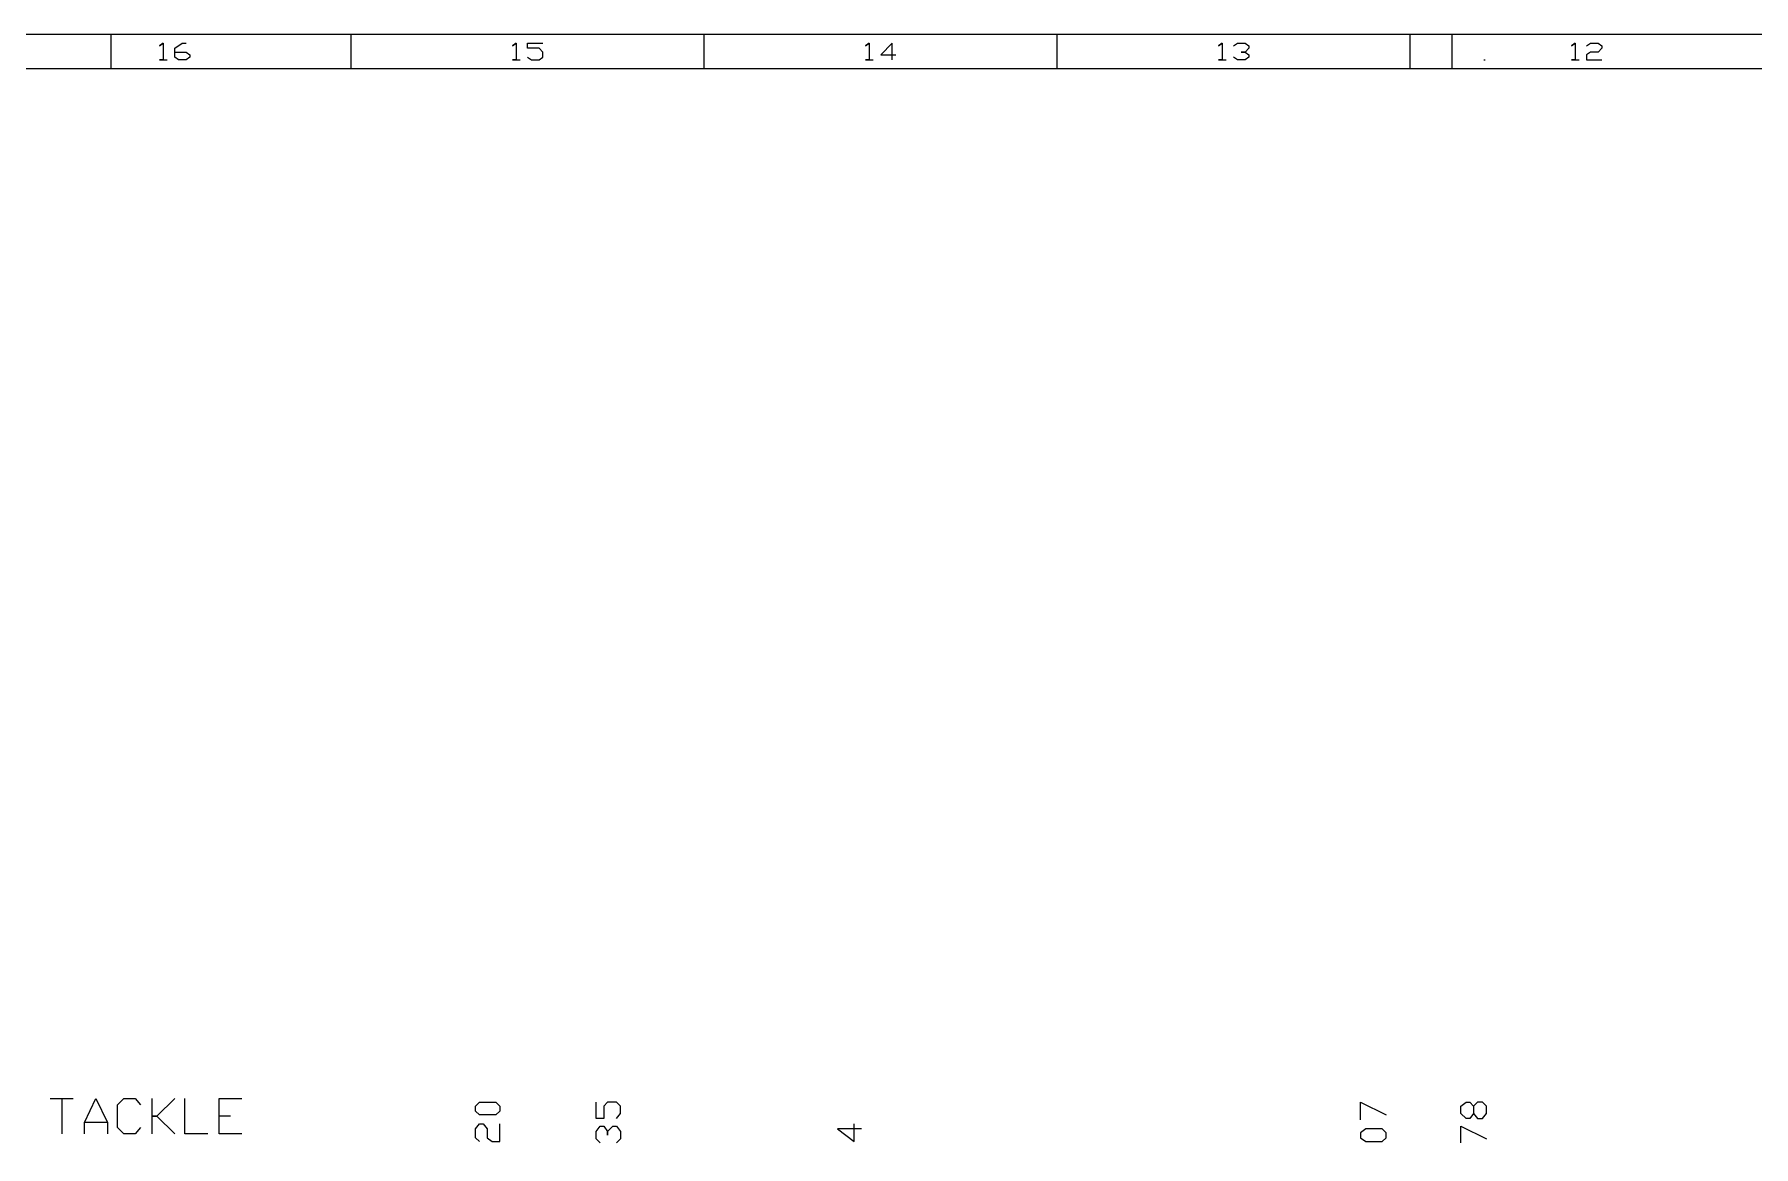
# Model space of a CAD drawing. Header units: millimetres. Extents: x 0.2 to 11.3, y 0.2 to 8.
# Drawn here: x 3.856 to 6.113, y 6.554 to 8.014 of the extents above; entities that cross this region are included whole.
import ezdxf

# ---------------------------------------------------------------- set-up
doc = ezdxf.new("R2010")
doc.units = ezdxf.units.MM
doc.layers.add('PDF_几何图形', color=7, linetype='Continuous')

msp = doc.modelspace()

# ---------------------------------------------------------------- linework, layer by layer
at = {"layer": 'PDF_几何图形', "lineweight": 13}
for points in [[(11.2683, 0.2206), (11.2683, 8.0139), (0.25, 8.0139), (0.25, 0.2206)], [(11.2217, 7.9689), (11.2217, 0.2656), (0.2967, 0.2656), (0.2967, 7.9689)], [(4.4667, 6.6006), (4.4617, 6.5956), (4.44, 6.5956), (4.435, 6.6006), (4.435, 6.6072), (4.44, 6.6122), (4.4617, 6.6122), (4.4667, 6.6072)], [(5.63, 6.5656), (5.63, 6.5722), (5.625, 6.5772), (5.6033, 6.5772), (5.5967, 6.5722), (5.5967, 6.5656), (5.6033, 6.5606), (5.625, 6.5606)]]:
    msp.add_lwpolyline(points, close=True, dxfattribs=at)
for points in [[(3.9567, 7.9689), (3.9567, 8.0139)], [(4.2717, 7.9689), (4.2717, 8.0139)], [(4.735, 7.9689), (4.735, 8.0139)], [(5.1983, 7.9689), (5.1983, 8.0139)], [(5.6617, 7.9689), (5.6617, 8.0139)], [(5.7167, 7.9689), (5.7167, 8.0139)], [(4.025, 8.0022), (4.02, 7.9989), (4.025, 8.0022), (4.025, 7.9806), (4.02, 7.9806), (4.03, 7.9806)], [(4.04, 7.9906), (4.055, 7.9906), (4.06, 7.9872), (4.06, 7.9839), (4.055, 7.9806), (4.045, 7.9806), (4.04, 7.9839), (4.04, 7.9956), (4.05, 8.0022), (4.055, 8.0022)], [(4.4883, 8.0022), (4.4833, 7.9989), (4.4883, 8.0022), (4.4883, 7.9806), (4.4833, 7.9806), (4.4933, 7.9806)], [(4.5033, 7.9839), (4.5083, 7.9806), (4.5183, 7.9806), (4.5233, 7.9839), (4.5233, 7.9906), (4.5183, 7.9956), (4.5033, 7.9956), (4.5033, 8.0022), (4.5233, 8.0022)], [(4.9517, 8.0022), (4.9467, 7.9989), (4.9517, 8.0022), (4.9517, 7.9806), (4.9467, 7.9806), (4.9567, 7.9806)], [(4.9817, 7.9806), (4.9817, 8.0022), (4.9667, 7.9872), (4.9867, 7.9872)], [(5.415, 8.0022), (5.41, 7.9989), (5.415, 8.0022), (5.415, 7.9806), (5.41, 7.9806), (5.42, 7.9806)], [(5.43, 7.9989), (5.435, 8.0022), (5.445, 8.0022), (5.45, 7.9989), (5.45, 7.9956), (5.445, 7.9906), (5.44, 7.9906), (5.445, 7.9906), (5.45, 7.9872), (5.45, 7.9839), (5.445, 7.9806), (5.435, 7.9806), (5.43, 7.9839)], [(5.8783, 8.0022), (5.8733, 7.9989), (5.8783, 8.0022), (5.8783, 7.9806), (5.8733, 7.9806), (5.8833, 7.9806)], [(5.8933, 7.9989), (5.8983, 8.0022), (5.9083, 8.0022), (5.9133, 7.9989), (5.9133, 7.9956), (5.9083, 7.9906), (5.8983, 7.9906), (5.8933, 7.9872), (5.8933, 7.9806), (5.9133, 7.9806)], [(5.7583, 7.9806), (5.76, 7.9806)], [(3.8767, 6.6172), (3.9067, 6.6172)], [(3.8917, 6.6172), (3.8917, 6.5706)], [(3.9217, 6.5706), (3.9217, 6.5856), (3.9367, 6.6172), (3.9517, 6.5856), (3.9517, 6.5706)], [(3.995, 6.5789), (3.9883, 6.5706), (3.9733, 6.5706), (3.965, 6.5789), (3.965, 6.6089), (3.9733, 6.6172), (3.9883, 6.6172), (3.995, 6.6089)], [(4.01, 6.6172), (4.01, 6.5706)], [(4.04, 6.5706), (4.0167, 6.5939), (4.01, 6.5939), (4.0167, 6.5939), (4.04, 6.6172)], [(4.0833, 6.5706), (4.0533, 6.5706), (4.0533, 6.6172)], [(4.1283, 6.5706), (4.0983, 6.5706), (4.0983, 6.6172), (4.1283, 6.6172)], [(4.62, 6.5906), (4.625, 6.5972), (4.625, 6.6072), (4.62, 6.6122), (4.6083, 6.6122), (4.6033, 6.6072), (4.6033, 6.5906), (4.5933, 6.5906), (4.5933, 6.6122)], [(5.5967, 6.5889), (5.5967, 6.6122), (5.63, 6.5956)], [(5.745, 6.5972), (5.74, 6.5906), (5.735, 6.5906), (5.7283, 6.5972), (5.7283, 6.6072), (5.735, 6.6122), (5.74, 6.6122), (5.745, 6.6072), (5.745, 6.5972), (5.75, 6.5906), (5.7567, 6.5906), (5.7617, 6.5972), (5.7617, 6.6072), (5.7567, 6.6122), (5.75, 6.6122), (5.745, 6.6072)], [(4.1133, 6.5939), (4.0983, 6.5939)], [(3.9517, 6.5856), (3.9217, 6.5856)], [(4.44, 6.5606), (4.435, 6.5656), (4.435, 6.5772), (4.44, 6.5839), (4.445, 6.5839), (4.45, 6.5772), (4.45, 6.5656), (4.4567, 6.5606), (4.4667, 6.5606), (4.4667, 6.5839)], [(4.5983, 6.5589), (4.5933, 6.5639), (4.5933, 6.5739), (4.5983, 6.5806), (4.6033, 6.5806), (4.6083, 6.5739), (4.6083, 6.5689), (4.6083, 6.5739), (4.615, 6.5806), (4.62, 6.5806), (4.625, 6.5739), (4.625, 6.5639), (4.62, 6.5589)], [(4.9417, 6.5772), (4.91, 6.5772), (4.9317, 6.5606), (4.9317, 6.5839)], [(5.7283, 6.5589), (5.7283, 6.5806), (5.7617, 6.5639)]]:
    msp.add_lwpolyline(points, dxfattribs=at)

doc.saveas('drawing.dxf')
